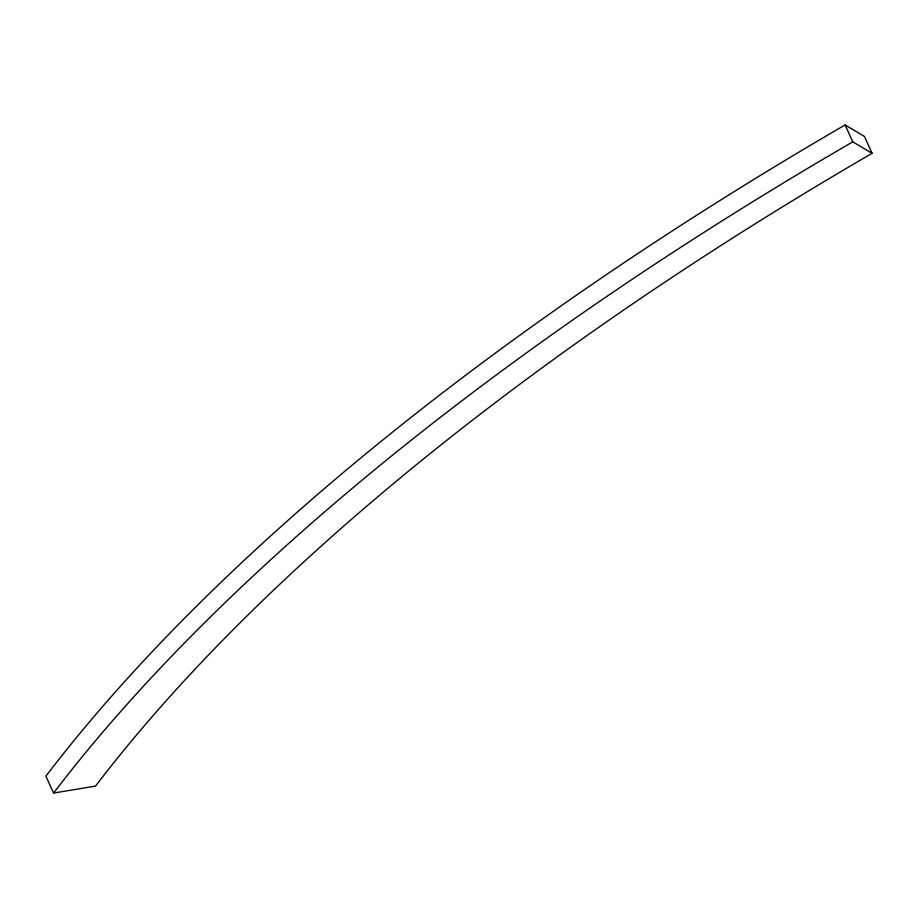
<?xml version="1.0" encoding="UTF-8"?>
<svg xmlns="http://www.w3.org/2000/svg" width="918" height="918" viewBox="0 0 918 918"><rect width="100%" height="100%" fill="white"/><g stroke="black" fill="none" stroke-linecap="round" stroke-linejoin="round"><path stroke-width="1.38" d="M53.565 793.06L95.541 786.095A1724.417 654.339 -24.4 0 1 872.1 153.329L864.435 136.438L845.111 124.94A1774.712 673.422 -24.4 0 0 45.9 776.169L53.565 793.06A1774.712 673.422 -24.4 0 1 852.776 141.831L872.1 153.329M845.111 124.94L852.776 141.831"/></g></svg>
